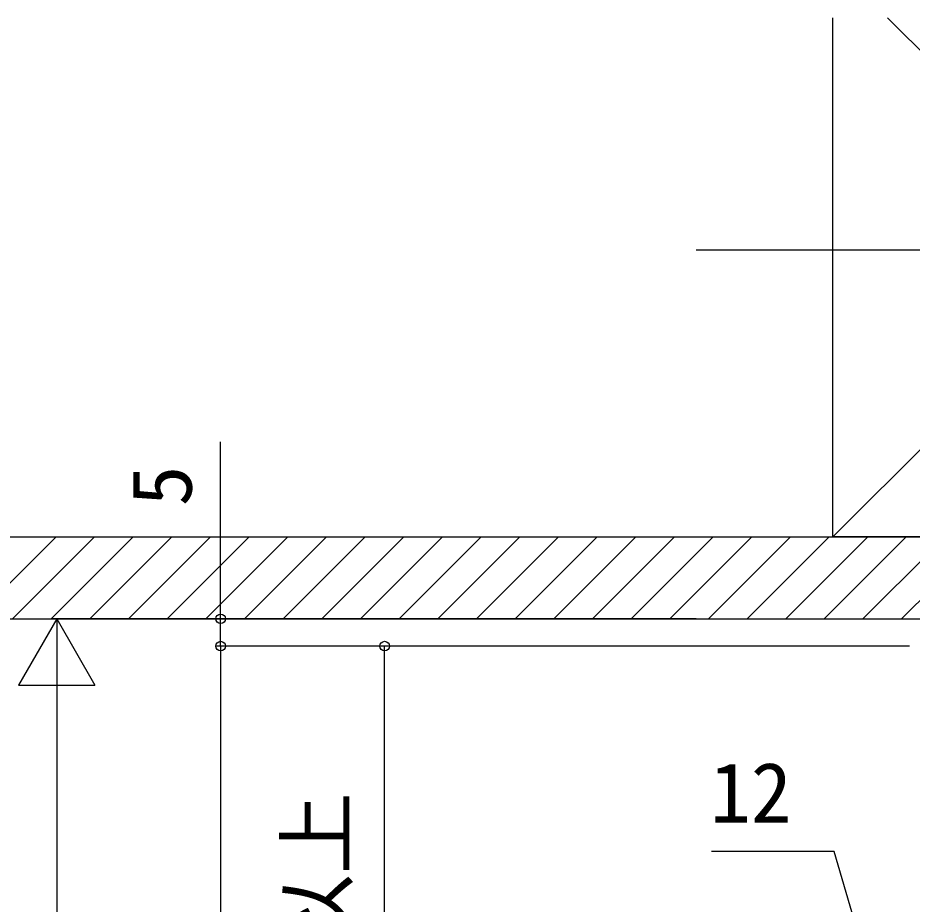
# Model space of a CAD drawing. Units: millimetres, scale not verified. Extents: x -875 to 875, y -1310 to 1300.
# Drawn here: x -669 to -505.4, y 922.8 to 1085 of the extents above; entities that cross this region are included whole.
import ezdxf
from ezdxf.enums import TextEntityAlignment as Align

# ---------------------------------------------------------------- set-up
doc = ezdxf.new("R2010")
doc.units = ezdxf.units.MM
doc.header["$LTSCALE"] = 4
doc.layers.add('0-7_YKK_D', color=6, linetype='Continuous')
doc.layers.add('0-9_YSS_K', color=3, linetype='Continuous')
doc.styles.add('ＭＳ ゴシック', font='')
doc.styles.get('ＭＳ ゴシック').set_extended_font_data('MS Gothic')

msp = doc.modelspace()

# ---------------------------------------------------------------- linework, layer by layer
at = {"layer": '0-7_YKK_D'}
for p, q in [((-661.864, 975), (-668.864, 962.876)), ((-544.864, 975), (-662.864, 975)), ((-661.864, 975), (-654.864, 962.876)), ((-661.864, 975), (-661.864, 950.751)), ((-505.864, 970), (-632.864, 970)), ((-505.864, 970), (-632.864, 970)), ((-631.864, 970), (-631.864, 135)), ((-505.864, 970), (-602.864, 970)), ((-601.864, 892.397), (-601.864, 970)), ((-668.864, 962.876), (-654.864, 962.876)), ((-661.864, 961), (-661.864, 149))]:
    msp.add_line(p, q, dxfattribs=at)
for points in [[(-631.864, 970), (-631.864, 975), (-631.864, 1007.386)], [(-510.864, 902.397), (-519.646, 932.397), (-542.055, 932.397)]]:
    msp.add_lwpolyline(points, dxfattribs=at)
for centre in [(-631.864, 975), (-631.864, 970), (-631.864, 970), (-601.864, 970)]:
    msp.add_circle(centre, 0.875, dxfattribs=at)
at = {"layer": '0-9_YSS_K'}
for p, q in [((-424.864, 1085), (-519.864, 990)), ((-519.864, 990), (-519.864, 1085)), ((-509.864, 1085), (-414.864, 990)), ((-389.864, 1042.5), (-544.864, 1042.5)), ((-719.164, 990), (-305.364, 990)), ((-676.987, 975), (-661.987, 990)), ((-669.916, 975), (-654.916, 990)), ((-662.845, 975), (-647.845, 990)), ((-655.774, 975), (-640.774, 990)), ((-648.703, 975), (-633.703, 990)), ((-641.632, 975), (-626.632, 990)), ((-634.561, 975), (-619.561, 990)), ((-627.49, 975), (-612.49, 990)), ((-620.419, 975), (-605.419, 990)), ((-613.348, 975), (-598.348, 990)), ((-606.276, 975), (-591.276, 990)), ((-599.205, 975), (-584.205, 990)), ((-592.134, 975), (-577.134, 990)), ((-585.063, 975), (-570.063, 990)), ((-577.992, 975), (-562.992, 990)), ((-570.921, 975), (-555.921, 990)), ((-563.85, 975), (-548.85, 990)), ((-556.779, 975), (-541.779, 990)), ((-549.708, 975), (-534.708, 990)), ((-542.637, 975), (-527.637, 990)), ((-535.566, 975), (-520.566, 990)), ((-528.495, 975), (-513.495, 990)), ((-521.424, 975), (-506.424, 990)), ((-414.864, 990), (-519.864, 990)), ((-514.353, 975), (-499.353, 990)), ((-507.282, 975), (-492.282, 990)), ((-719.164, 975), (-305.364, 975))]:
    msp.add_line(p, q, dxfattribs=at)

# ---------------------------------------------------------------- texts
at = {"layer": '0-7_YKK_D', "style": 'ＭＳ ゴシック'}
for s, p in [('5', (-633.864, 995.585)), ('10以上', (-605.483, 898.258))]:
    msp.add_text(s, height=11, rotation=90, dxfattribs=at).set_placement(p, align=Align.BOTTOM_LEFT)
msp.add_text('12', height=11, dxfattribs=at).set_placement((-542.356, 934.397), align=Align.BOTTOM_LEFT)

doc.saveas('drawing.dxf')
